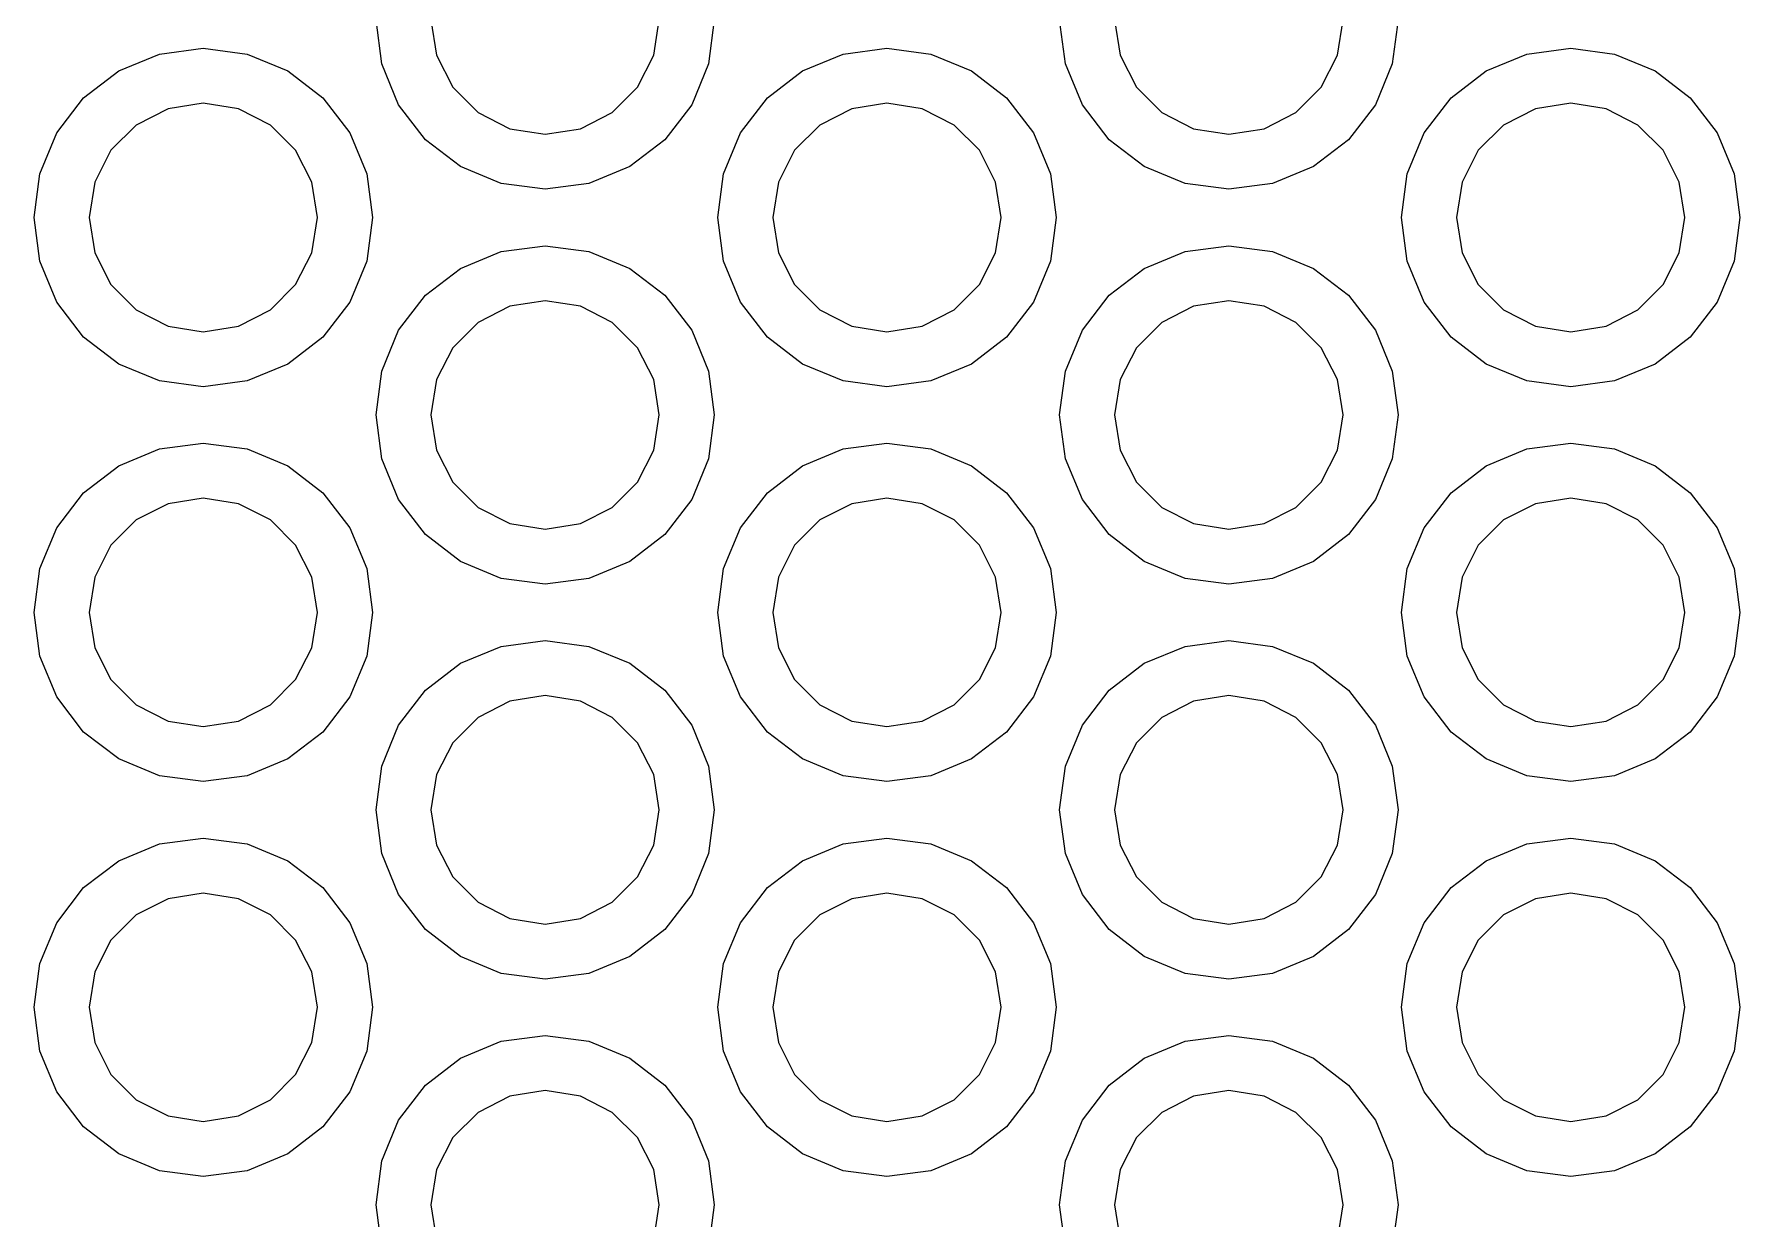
# Model space of a CAD drawing. Extents: x 0 to 6.5, y -7.51 to 0.
# Drawn here: x 2.8922 to 3.1304, y -6.0146 to -5.8492 of the extents above; entities that cross this region are included whole.
import ezdxf

# ---------------------------------------------------------------- set-up
doc = ezdxf.new("R2010")
doc.units = 0
doc.header["$MEASUREMENT"] = 0
doc.layers.add('BLACK', color=7, linetype='CONTINUOUS')

msp = doc.modelspace()

# ---------------------------------------------------------------- linework, layer by layer
at = {"layer": 'BLACK', "linetype": 'CONTINUOUS'}
for p, q in [((2.94078, -5.85338), (2.93998, -5.84726)), ((2.94765, -5.84726), (2.94843, -5.85219)), ((2.97876, -5.85219), (2.97954, -5.84726)), ((2.98722, -5.84726), (2.98642, -5.85338)), ((3.03625, -5.85338), (3.03544, -5.84726)), ((3.04312, -5.84726), (3.0439, -5.85219)), ((3.07423, -5.85219), (3.07501, -5.84726)), ((3.08269, -5.84726), (3.08188, -5.85338)), ((2.90405, -5.85437), (2.90975, -5.85201)), ((2.90975, -5.85201), (2.91586, -5.8512)), ((2.91586, -5.8512), (2.92198, -5.85201)), ((2.92198, -5.85201), (2.92768, -5.85437)), ((2.99952, -5.85437), (3.00522, -5.85201)), ((3.00522, -5.85201), (3.01133, -5.8512)), ((3.01133, -5.8512), (3.01745, -5.85201)), ((3.01745, -5.85201), (3.02314, -5.85437)), ((3.09499, -5.85437), (3.10069, -5.85201)), ((3.10069, -5.85201), (3.1068, -5.8512)), ((3.1068, -5.8512), (3.11291, -5.85201)), ((3.11291, -5.85201), (3.11861, -5.85437)), ((2.89916, -5.85812), (2.90405, -5.85437)), ((2.92768, -5.85437), (2.93257, -5.85812)), ((2.94314, -5.85908), (2.94078, -5.85338)), ((2.94843, -5.85219), (2.9507, -5.85664)), ((2.9765, -5.85664), (2.97876, -5.85219)), ((2.98642, -5.85338), (2.98406, -5.85908)), ((2.99463, -5.85812), (2.99952, -5.85437)), ((3.02314, -5.85437), (3.02803, -5.85812)), ((3.03861, -5.85908), (3.03625, -5.85338)), ((3.0439, -5.85219), (3.04617, -5.85664)), ((3.07196, -5.85664), (3.07423, -5.85219)), ((3.08188, -5.85338), (3.07952, -5.85908)), ((3.0901, -5.85812), (3.09499, -5.85437)), ((3.11861, -5.85437), (3.1235, -5.85812)), ((2.9507, -5.85664), (2.95423, -5.86016)), ((2.97297, -5.86016), (2.9765, -5.85664)), ((3.04617, -5.85664), (3.04969, -5.86016)), ((3.06844, -5.86016), (3.07196, -5.85664)), ((2.89541, -5.86301), (2.89916, -5.85812)), ((2.91586, -5.85888), (2.91094, -5.85966)), ((2.92079, -5.85966), (2.91586, -5.85888)), ((2.93257, -5.85812), (2.93632, -5.86301)), ((2.94689, -5.86397), (2.94314, -5.85908)), ((2.98406, -5.85908), (2.9803, -5.86397)), ((2.99087, -5.86301), (2.99463, -5.85812)), ((3.01133, -5.85888), (3.0064, -5.85966)), ((3.01626, -5.85966), (3.01133, -5.85888)), ((3.02803, -5.85812), (3.03179, -5.86301)), ((3.04236, -5.86397), (3.03861, -5.85908)), ((3.07952, -5.85908), (3.07577, -5.86397)), ((3.08634, -5.86301), (3.0901, -5.85812)), ((3.1068, -5.85888), (3.10187, -5.85966)), ((3.11173, -5.85966), (3.1068, -5.85888)), ((3.1235, -5.85812), (3.12726, -5.86301)), ((2.91094, -5.85966), (2.90649, -5.86192)), ((2.92524, -5.86192), (2.92079, -5.85966)), ((2.95423, -5.86016), (2.95867, -5.86243)), ((2.96853, -5.86243), (2.97297, -5.86016)), ((3.0064, -5.85966), (3.00196, -5.86192)), ((3.0207, -5.86192), (3.01626, -5.85966)), ((3.04969, -5.86016), (3.05414, -5.86243)), ((3.06399, -5.86243), (3.06844, -5.86016)), ((3.10187, -5.85966), (3.09743, -5.86192)), ((3.11617, -5.86192), (3.11173, -5.85966)), ((2.89305, -5.86871), (2.89541, -5.86301)), ((2.90649, -5.86192), (2.90296, -5.86545)), ((2.92876, -5.86545), (2.92524, -5.86192)), ((2.93632, -5.86301), (2.93868, -5.86871)), ((2.95867, -5.86243), (2.9636, -5.86321)), ((2.9636, -5.86321), (2.96853, -5.86243)), ((2.98851, -5.86871), (2.99087, -5.86301)), ((3.00196, -5.86192), (2.99843, -5.86545)), ((3.02423, -5.86545), (3.0207, -5.86192)), ((3.03179, -5.86301), (3.03415, -5.86871)), ((3.05414, -5.86243), (3.05907, -5.86321)), ((3.05907, -5.86321), (3.06399, -5.86243)), ((3.08398, -5.86871), (3.08634, -5.86301)), ((3.09743, -5.86192), (3.0939, -5.86545)), ((3.1197, -5.86545), (3.11617, -5.86192)), ((3.12726, -5.86301), (3.12962, -5.86871)), ((2.90296, -5.86545), (2.9007, -5.8699)), ((2.93103, -5.8699), (2.92876, -5.86545)), ((2.95179, -5.86772), (2.94689, -5.86397)), ((2.9803, -5.86397), (2.97541, -5.86772)), ((2.99843, -5.86545), (2.99617, -5.8699)), ((3.0265, -5.8699), (3.02423, -5.86545)), ((3.04725, -5.86772), (3.04236, -5.86397)), ((3.07577, -5.86397), (3.07088, -5.86772)), ((3.0939, -5.86545), (3.09163, -5.8699)), ((3.12196, -5.8699), (3.1197, -5.86545)), ((2.89224, -5.87482), (2.89305, -5.86871)), ((2.93868, -5.86871), (2.93949, -5.87482)), ((2.95748, -5.87008), (2.95179, -5.86772)), ((2.97541, -5.86772), (2.96971, -5.87008)), ((2.98771, -5.87482), (2.98851, -5.86871)), ((3.03415, -5.86871), (3.03495, -5.87482)), ((3.05295, -5.87008), (3.04725, -5.86772)), ((3.07088, -5.86772), (3.06518, -5.87008)), ((3.08318, -5.87482), (3.08398, -5.86871)), ((3.12962, -5.86871), (3.13042, -5.87482)), ((2.9007, -5.8699), (2.89992, -5.87482)), ((2.93181, -5.87482), (2.93103, -5.8699)), ((2.9636, -5.87089), (2.95748, -5.87008)), ((2.96971, -5.87008), (2.9636, -5.87089)), ((2.99617, -5.8699), (2.99539, -5.87482)), ((3.02728, -5.87482), (3.0265, -5.8699)), ((3.05907, -5.87089), (3.05295, -5.87008)), ((3.06518, -5.87008), (3.05907, -5.87089)), ((3.09163, -5.8699), (3.09085, -5.87482)), ((3.12274, -5.87482), (3.12196, -5.8699)), ((2.89305, -5.88094), (2.89224, -5.87482)), ((2.89992, -5.87482), (2.9007, -5.87975)), ((2.93103, -5.87975), (2.93181, -5.87482)), ((2.93949, -5.87482), (2.93868, -5.88094)), ((2.98851, -5.88094), (2.98771, -5.87482)), ((2.99539, -5.87482), (2.99617, -5.87975)), ((3.0265, -5.87975), (3.02728, -5.87482)), ((3.03495, -5.87482), (3.03415, -5.88094)), ((3.08398, -5.88094), (3.08318, -5.87482)), ((3.09085, -5.87482), (3.09163, -5.87975)), ((3.12196, -5.87975), (3.12274, -5.87482)), ((3.13042, -5.87482), (3.12962, -5.88094)), ((2.9007, -5.87975), (2.90296, -5.8842)), ((2.92876, -5.8842), (2.93103, -5.87975)), ((2.95179, -5.88193), (2.95748, -5.87957)), ((2.95748, -5.87957), (2.9636, -5.87876)), ((2.9636, -5.87876), (2.96971, -5.87957)), ((2.96971, -5.87957), (2.97541, -5.88193)), ((2.99617, -5.87975), (2.99843, -5.8842)), ((3.02423, -5.8842), (3.0265, -5.87975)), ((3.04725, -5.88193), (3.05295, -5.87957)), ((3.05295, -5.87957), (3.05907, -5.87876)), ((3.05907, -5.87876), (3.06518, -5.87957)), ((3.06518, -5.87957), (3.07088, -5.88193)), ((3.09163, -5.87975), (3.0939, -5.8842)), ((3.1197, -5.8842), (3.12196, -5.87975)), ((2.89541, -5.88664), (2.89305, -5.88094)), ((2.93868, -5.88094), (2.93632, -5.88664)), ((2.94689, -5.88568), (2.95179, -5.88193)), ((2.97541, -5.88193), (2.9803, -5.88568)), ((2.99087, -5.88664), (2.98851, -5.88094)), ((3.03415, -5.88094), (3.03179, -5.88664)), ((3.04236, -5.88568), (3.04725, -5.88193)), ((3.07088, -5.88193), (3.07577, -5.88568)), ((3.08634, -5.88664), (3.08398, -5.88094)), ((3.12962, -5.88094), (3.12726, -5.88664)), ((2.90296, -5.8842), (2.90649, -5.88772)), ((2.92524, -5.88772), (2.92876, -5.8842)), ((2.99843, -5.8842), (3.00196, -5.88772)), ((3.0207, -5.88772), (3.02423, -5.8842)), ((3.0939, -5.8842), (3.09743, -5.88772)), ((3.11617, -5.88772), (3.1197, -5.8842)), ((2.89916, -5.89153), (2.89541, -5.88664)), ((2.90649, -5.88772), (2.91094, -5.88999)), ((2.92079, -5.88999), (2.92524, -5.88772)), ((2.93632, -5.88664), (2.93257, -5.89153)), ((2.94314, -5.89057), (2.94689, -5.88568)), ((2.95867, -5.88722), (2.95423, -5.88948)), ((2.9636, -5.88644), (2.95867, -5.88722)), ((2.96853, -5.88722), (2.9636, -5.88644)), ((2.97297, -5.88948), (2.96853, -5.88722)), ((2.9803, -5.88568), (2.98406, -5.89057)), ((2.99463, -5.89153), (2.99087, -5.88664)), ((3.00196, -5.88772), (3.0064, -5.88999)), ((3.01626, -5.88999), (3.0207, -5.88772)), ((3.03179, -5.88664), (3.02803, -5.89153)), ((3.03861, -5.89057), (3.04236, -5.88568)), ((3.05414, -5.88722), (3.04969, -5.88948)), ((3.05907, -5.88644), (3.05414, -5.88722)), ((3.06399, -5.88722), (3.05907, -5.88644)), ((3.06844, -5.88948), (3.06399, -5.88722)), ((3.07577, -5.88568), (3.07952, -5.89057)), ((3.0901, -5.89153), (3.08634, -5.88664)), ((3.09743, -5.88772), (3.10187, -5.88999)), ((3.11173, -5.88999), (3.11617, -5.88772)), ((3.12726, -5.88664), (3.1235, -5.89153)), ((2.91094, -5.88999), (2.91586, -5.89077)), ((2.91586, -5.89077), (2.92079, -5.88999)), ((2.95423, -5.88948), (2.9507, -5.89301)), ((2.9765, -5.89301), (2.97297, -5.88948)), ((3.0064, -5.88999), (3.01133, -5.89077)), ((3.01133, -5.89077), (3.01626, -5.88999)), ((3.04969, -5.88948), (3.04617, -5.89301)), ((3.07196, -5.89301), (3.06844, -5.88948)), ((3.10187, -5.88999), (3.1068, -5.89077)), ((3.1068, -5.89077), (3.11173, -5.88999)), ((2.90405, -5.89528), (2.89916, -5.89153)), ((2.93257, -5.89153), (2.92768, -5.89528)), ((2.94078, -5.89627), (2.94314, -5.89057)), ((2.98406, -5.89057), (2.98642, -5.89627)), ((2.99952, -5.89528), (2.99463, -5.89153)), ((3.02803, -5.89153), (3.02314, -5.89528)), ((3.03625, -5.89627), (3.03861, -5.89057)), ((3.07952, -5.89057), (3.08188, -5.89627)), ((3.09499, -5.89528), (3.0901, -5.89153)), ((3.1235, -5.89153), (3.11861, -5.89528)), ((2.9507, -5.89301), (2.94843, -5.89746)), ((2.97876, -5.89746), (2.9765, -5.89301)), ((3.04617, -5.89301), (3.0439, -5.89746)), ((3.07423, -5.89746), (3.07196, -5.89301)), ((2.90975, -5.89764), (2.90405, -5.89528)), ((2.92768, -5.89528), (2.92198, -5.89764)), ((2.93998, -5.90238), (2.94078, -5.89627)), ((2.98642, -5.89627), (2.98722, -5.90238)), ((3.00522, -5.89764), (2.99952, -5.89528)), ((3.02314, -5.89528), (3.01745, -5.89764)), ((3.03544, -5.90238), (3.03625, -5.89627)), ((3.08188, -5.89627), (3.08269, -5.90238)), ((3.10069, -5.89764), (3.09499, -5.89528)), ((3.11861, -5.89528), (3.11291, -5.89764)), ((2.91586, -5.89845), (2.90975, -5.89764)), ((2.92198, -5.89764), (2.91586, -5.89845)), ((2.94843, -5.89746), (2.94765, -5.90238)), ((2.97954, -5.90238), (2.97876, -5.89746)), ((3.01133, -5.89845), (3.00522, -5.89764)), ((3.01745, -5.89764), (3.01133, -5.89845)), ((3.0439, -5.89746), (3.04312, -5.90238)), ((3.07501, -5.90238), (3.07423, -5.89746)), ((3.1068, -5.89845), (3.10069, -5.89764)), ((3.11291, -5.89764), (3.1068, -5.89845)), ((2.94078, -5.9085), (2.93998, -5.90238)), ((2.94765, -5.90238), (2.94843, -5.90731)), ((2.97876, -5.90731), (2.97954, -5.90238)), ((2.98722, -5.90238), (2.98642, -5.9085)), ((3.03625, -5.9085), (3.03544, -5.90238)), ((3.04312, -5.90238), (3.0439, -5.90731)), ((3.07423, -5.90731), (3.07501, -5.90238)), ((3.08269, -5.90238), (3.08188, -5.9085)), ((2.90975, -5.90712), (2.91586, -5.90632)), ((2.91586, -5.90632), (2.92198, -5.90712)), ((3.00522, -5.90712), (3.01133, -5.90632)), ((3.01133, -5.90632), (3.01745, -5.90712)), ((3.10069, -5.90712), (3.1068, -5.90632)), ((3.1068, -5.90632), (3.11291, -5.90712)), ((2.90405, -5.90948), (2.90975, -5.90712)), ((2.92198, -5.90712), (2.92768, -5.90948)), ((2.94314, -5.91419), (2.94078, -5.9085)), ((2.94843, -5.90731), (2.9507, -5.91175)), ((2.9765, -5.91175), (2.97876, -5.90731)), ((2.98642, -5.9085), (2.98406, -5.91419)), ((2.99952, -5.90948), (3.00522, -5.90712)), ((3.01745, -5.90712), (3.02314, -5.90948)), ((3.03861, -5.91419), (3.03625, -5.9085)), ((3.0439, -5.90731), (3.04617, -5.91175)), ((3.07196, -5.91175), (3.07423, -5.90731)), ((3.08188, -5.9085), (3.07952, -5.91419)), ((3.09499, -5.90948), (3.10069, -5.90712)), ((3.11291, -5.90712), (3.11861, -5.90948)), ((2.89916, -5.91324), (2.90405, -5.90948)), ((2.92768, -5.90948), (2.93257, -5.91324)), ((2.99463, -5.91324), (2.99952, -5.90948)), ((3.02314, -5.90948), (3.02803, -5.91324)), ((3.0901, -5.91324), (3.09499, -5.90948)), ((3.11861, -5.90948), (3.1235, -5.91324)), ((2.89541, -5.91813), (2.89916, -5.91324)), ((2.93257, -5.91324), (2.93632, -5.91813)), ((2.9507, -5.91175), (2.95423, -5.91528)), ((2.97297, -5.91528), (2.9765, -5.91175)), ((2.99087, -5.91813), (2.99463, -5.91324)), ((3.02803, -5.91324), (3.03179, -5.91813)), ((3.04617, -5.91175), (3.04969, -5.91528)), ((3.06844, -5.91528), (3.07196, -5.91175)), ((3.08634, -5.91813), (3.0901, -5.91324)), ((3.1235, -5.91324), (3.12726, -5.91813)), ((2.91094, -5.91478), (2.90649, -5.91704)), ((2.91586, -5.914), (2.91094, -5.91478)), ((2.92079, -5.91478), (2.91586, -5.914)), ((2.92524, -5.91704), (2.92079, -5.91478)), ((2.94689, -5.91909), (2.94314, -5.91419)), ((2.95423, -5.91528), (2.95867, -5.91755)), ((2.96853, -5.91755), (2.97297, -5.91528)), ((2.98406, -5.91419), (2.9803, -5.91909)), ((3.0064, -5.91478), (3.00196, -5.91704)), ((3.01133, -5.914), (3.0064, -5.91478)), ((3.01626, -5.91478), (3.01133, -5.914)), ((3.0207, -5.91704), (3.01626, -5.91478)), ((3.04236, -5.91909), (3.03861, -5.91419)), ((3.04969, -5.91528), (3.05414, -5.91755)), ((3.06399, -5.91755), (3.06844, -5.91528)), ((3.07952, -5.91419), (3.07577, -5.91909)), ((3.10187, -5.91478), (3.09743, -5.91704)), ((3.1068, -5.914), (3.10187, -5.91478)), ((3.11173, -5.91478), (3.1068, -5.914)), ((3.11617, -5.91704), (3.11173, -5.91478)), ((2.89305, -5.92383), (2.89541, -5.91813)), ((2.90649, -5.91704), (2.90296, -5.92057)), ((2.92876, -5.92057), (2.92524, -5.91704)), ((2.93632, -5.91813), (2.93868, -5.92383)), ((2.95867, -5.91755), (2.9636, -5.91833)), ((2.9636, -5.91833), (2.96853, -5.91755)), ((2.98851, -5.92383), (2.99087, -5.91813)), ((3.00196, -5.91704), (2.99843, -5.92057)), ((3.02423, -5.92057), (3.0207, -5.91704)), ((3.03179, -5.91813), (3.03415, -5.92383)), ((3.05414, -5.91755), (3.05907, -5.91833)), ((3.05907, -5.91833), (3.06399, -5.91755)), ((3.08398, -5.92383), (3.08634, -5.91813)), ((3.09743, -5.91704), (3.0939, -5.92057)), ((3.1197, -5.92057), (3.11617, -5.91704)), ((3.12726, -5.91813), (3.12962, -5.92383)), ((2.90296, -5.92057), (2.9007, -5.92502)), ((2.93103, -5.92502), (2.92876, -5.92057)), ((2.95179, -5.92284), (2.94689, -5.91909)), ((2.9803, -5.91909), (2.97541, -5.92284)), ((2.99843, -5.92057), (2.99617, -5.92502)), ((3.0265, -5.92502), (3.02423, -5.92057)), ((3.04725, -5.92284), (3.04236, -5.91909)), ((3.07577, -5.91909), (3.07088, -5.92284)), ((3.0939, -5.92057), (3.09163, -5.92502)), ((3.12196, -5.92502), (3.1197, -5.92057)), ((2.95748, -5.9252), (2.95179, -5.92284)), ((2.97541, -5.92284), (2.96971, -5.9252)), ((3.05295, -5.9252), (3.04725, -5.92284)), ((3.07088, -5.92284), (3.06518, -5.9252)), ((2.89224, -5.92994), (2.89305, -5.92383)), ((2.9007, -5.92502), (2.89992, -5.92994)), ((2.93181, -5.92994), (2.93103, -5.92502)), ((2.93868, -5.92383), (2.93949, -5.92994)), ((2.9636, -5.92601), (2.95748, -5.9252)), ((2.96971, -5.9252), (2.9636, -5.92601)), ((2.98771, -5.92994), (2.98851, -5.92383)), ((2.99617, -5.92502), (2.99539, -5.92994)), ((3.02728, -5.92994), (3.0265, -5.92502)), ((3.03415, -5.92383), (3.03495, -5.92994)), ((3.05907, -5.92601), (3.05295, -5.9252)), ((3.06518, -5.9252), (3.05907, -5.92601)), ((3.08318, -5.92994), (3.08398, -5.92383)), ((3.09163, -5.92502), (3.09085, -5.92994)), ((3.12274, -5.92994), (3.12196, -5.92502)), ((3.12962, -5.92383), (3.13042, -5.92994)), ((2.89305, -5.93606), (2.89224, -5.92994)), ((2.89992, -5.92994), (2.9007, -5.93487)), ((2.93103, -5.93487), (2.93181, -5.92994)), ((2.93949, -5.92994), (2.93868, -5.93606)), ((2.98851, -5.93606), (2.98771, -5.92994)), ((2.99539, -5.92994), (2.99617, -5.93487)), ((3.0265, -5.93487), (3.02728, -5.92994)), ((3.03495, -5.92994), (3.03415, -5.93606)), ((3.08398, -5.93606), (3.08318, -5.92994)), ((3.09085, -5.92994), (3.09163, -5.93487)), ((3.12196, -5.93487), (3.12274, -5.92994)), ((3.13042, -5.92994), (3.12962, -5.93606)), ((2.9007, -5.93487), (2.90296, -5.93931)), ((2.92876, -5.93931), (2.93103, -5.93487)), ((2.95179, -5.93704), (2.95748, -5.93468)), ((2.95748, -5.93468), (2.9636, -5.93388)), ((2.9636, -5.93388), (2.96971, -5.93468)), ((2.96971, -5.93468), (2.97541, -5.93704)), ((2.99617, -5.93487), (2.99843, -5.93931)), ((3.02423, -5.93931), (3.0265, -5.93487)), ((3.04725, -5.93704), (3.05295, -5.93468)), ((3.05295, -5.93468), (3.05907, -5.93388)), ((3.05907, -5.93388), (3.06518, -5.93468)), ((3.06518, -5.93468), (3.07088, -5.93704)), ((3.09163, -5.93487), (3.0939, -5.93931)), ((3.1197, -5.93931), (3.12196, -5.93487)), ((2.89541, -5.94175), (2.89305, -5.93606)), ((2.93868, -5.93606), (2.93632, -5.94175)), ((2.94689, -5.9408), (2.95179, -5.93704)), ((2.97541, -5.93704), (2.9803, -5.9408)), ((2.99087, -5.94175), (2.98851, -5.93606)), ((3.03415, -5.93606), (3.03179, -5.94175)), ((3.04236, -5.9408), (3.04725, -5.93704)), ((3.07088, -5.93704), (3.07577, -5.9408)), ((3.08634, -5.94175), (3.08398, -5.93606)), ((3.12962, -5.93606), (3.12726, -5.94175)), ((2.90296, -5.93931), (2.90649, -5.94284)), ((2.92524, -5.94284), (2.92876, -5.93931)), ((2.99843, -5.93931), (3.00196, -5.94284)), ((3.0207, -5.94284), (3.02423, -5.93931)), ((3.0939, -5.93931), (3.09743, -5.94284)), ((3.11617, -5.94284), (3.1197, -5.93931)), ((2.89916, -5.94665), (2.89541, -5.94175)), ((2.93632, -5.94175), (2.93257, -5.94665)), ((2.94314, -5.94569), (2.94689, -5.9408)), ((2.95867, -5.94234), (2.95423, -5.9446)), ((2.9636, -5.94156), (2.95867, -5.94234)), ((2.96853, -5.94234), (2.9636, -5.94156)), ((2.97297, -5.9446), (2.96853, -5.94234)), ((2.9803, -5.9408), (2.98406, -5.94569)), ((2.99463, -5.94665), (2.99087, -5.94175)), ((3.03179, -5.94175), (3.02803, -5.94665)), ((3.03861, -5.94569), (3.04236, -5.9408)), ((3.05414, -5.94234), (3.04969, -5.9446)), ((3.05907, -5.94156), (3.05414, -5.94234)), ((3.06399, -5.94234), (3.05907, -5.94156)), ((3.06844, -5.9446), (3.06399, -5.94234)), ((3.07577, -5.9408), (3.07952, -5.94569)), ((3.0901, -5.94665), (3.08634, -5.94175)), ((3.12726, -5.94175), (3.1235, -5.94665)), ((2.90649, -5.94284), (2.91094, -5.94511)), ((2.92079, -5.94511), (2.92524, -5.94284)), ((2.95423, -5.9446), (2.9507, -5.94813)), ((2.9765, -5.94813), (2.97297, -5.9446)), ((3.00196, -5.94284), (3.0064, -5.94511)), ((3.01626, -5.94511), (3.0207, -5.94284)), ((3.04969, -5.9446), (3.04617, -5.94813)), ((3.07196, -5.94813), (3.06844, -5.9446)), ((3.09743, -5.94284), (3.10187, -5.94511)), ((3.11173, -5.94511), (3.11617, -5.94284)), ((2.90405, -5.9504), (2.89916, -5.94665)), ((2.91094, -5.94511), (2.91586, -5.94589)), ((2.91586, -5.94589), (2.92079, -5.94511)), ((2.93257, -5.94665), (2.92768, -5.9504)), ((2.94078, -5.95139), (2.94314, -5.94569)), ((2.98406, -5.94569), (2.98642, -5.95139)), ((2.99952, -5.9504), (2.99463, -5.94665)), ((3.0064, -5.94511), (3.01133, -5.94589)), ((3.01133, -5.94589), (3.01626, -5.94511)), ((3.02803, -5.94665), (3.02314, -5.9504)), ((3.03625, -5.95139), (3.03861, -5.94569)), ((3.07952, -5.94569), (3.08188, -5.95139)), ((3.09499, -5.9504), (3.0901, -5.94665)), ((3.10187, -5.94511), (3.1068, -5.94589)), ((3.1068, -5.94589), (3.11173, -5.94511)), ((3.1235, -5.94665), (3.11861, -5.9504)), ((2.9507, -5.94813), (2.94843, -5.95257)), ((2.97876, -5.95257), (2.9765, -5.94813)), ((3.04617, -5.94813), (3.0439, -5.95257)), ((3.07423, -5.95257), (3.07196, -5.94813)), ((2.90975, -5.95276), (2.90405, -5.9504)), ((2.92768, -5.9504), (2.92198, -5.95276)), ((2.93998, -5.9575), (2.94078, -5.95139)), ((2.98642, -5.95139), (2.98722, -5.9575)), ((3.00522, -5.95276), (2.99952, -5.9504)), ((3.02314, -5.9504), (3.01745, -5.95276)), ((3.03544, -5.9575), (3.03625, -5.95139)), ((3.08188, -5.95139), (3.08269, -5.9575)), ((3.10069, -5.95276), (3.09499, -5.9504)), ((3.11861, -5.9504), (3.11291, -5.95276)), ((2.91586, -5.95356), (2.90975, -5.95276)), ((2.92198, -5.95276), (2.91586, -5.95356)), ((2.94843, -5.95257), (2.94765, -5.9575)), ((2.97954, -5.9575), (2.97876, -5.95257)), ((3.01133, -5.95356), (3.00522, -5.95276)), ((3.01745, -5.95276), (3.01133, -5.95356)), ((3.0439, -5.95257), (3.04312, -5.9575)), ((3.07501, -5.9575), (3.07423, -5.95257)), ((3.1068, -5.95356), (3.10069, -5.95276)), ((3.11291, -5.95276), (3.1068, -5.95356)), ((2.94078, -5.96361), (2.93998, -5.9575)), ((2.94765, -5.9575), (2.94843, -5.96243)), ((2.97876, -5.96243), (2.97954, -5.9575)), ((2.98722, -5.9575), (2.98642, -5.96361)), ((3.03625, -5.96361), (3.03544, -5.9575)), ((3.04312, -5.9575), (3.0439, -5.96243)), ((3.07423, -5.96243), (3.07501, -5.9575)), ((3.08269, -5.9575), (3.08188, -5.96361)), ((2.90975, -5.96224), (2.91586, -5.96144)), ((2.91586, -5.96144), (2.92198, -5.96224)), ((3.00522, -5.96224), (3.01133, -5.96144)), ((3.01133, -5.96144), (3.01745, -5.96224)), ((3.10069, -5.96224), (3.1068, -5.96144)), ((3.1068, -5.96144), (3.11291, -5.96224)), ((2.90405, -5.9646), (2.90975, -5.96224)), ((2.92198, -5.96224), (2.92768, -5.9646)), ((2.94314, -5.96931), (2.94078, -5.96361)), ((2.94843, -5.96243), (2.9507, -5.96687)), ((2.9765, -5.96687), (2.97876, -5.96243)), ((2.98642, -5.96361), (2.98406, -5.96931)), ((2.99952, -5.9646), (3.00522, -5.96224)), ((3.01745, -5.96224), (3.02314, -5.9646)), ((3.03861, -5.96931), (3.03625, -5.96361)), ((3.0439, -5.96243), (3.04617, -5.96687)), ((3.07196, -5.96687), (3.07423, -5.96243)), ((3.08188, -5.96361), (3.07952, -5.96931)), ((3.09499, -5.9646), (3.10069, -5.96224)), ((3.11291, -5.96224), (3.11861, -5.9646)), ((2.89916, -5.96836), (2.90405, -5.9646)), ((2.92768, -5.9646), (2.93257, -5.96836)), ((2.99463, -5.96836), (2.99952, -5.9646)), ((3.02314, -5.9646), (3.02803, -5.96836)), ((3.0901, -5.96836), (3.09499, -5.9646)), ((3.11861, -5.9646), (3.1235, -5.96836)), ((2.89541, -5.97325), (2.89916, -5.96836)), ((2.93257, -5.96836), (2.93632, -5.97325)), ((2.9507, -5.96687), (2.95423, -5.9704)), ((2.97297, -5.9704), (2.9765, -5.96687)), ((2.99087, -5.97325), (2.99463, -5.96836)), ((3.02803, -5.96836), (3.03179, -5.97325)), ((3.04617, -5.96687), (3.04969, -5.9704)), ((3.06844, -5.9704), (3.07196, -5.96687)), ((3.08634, -5.97325), (3.0901, -5.96836)), ((3.1235, -5.96836), (3.12726, -5.97325)), ((2.91094, -5.9699), (2.90649, -5.97216)), ((2.91586, -5.96912), (2.91094, -5.9699)), ((2.92079, -5.9699), (2.91586, -5.96912)), ((2.92524, -5.97216), (2.92079, -5.9699)), ((2.94689, -5.9742), (2.94314, -5.96931)), ((2.95423, -5.9704), (2.95867, -5.97267)), ((2.96853, -5.97267), (2.97297, -5.9704)), ((2.98406, -5.96931), (2.9803, -5.9742)), ((3.0064, -5.9699), (3.00196, -5.97216)), ((3.01133, -5.96912), (3.0064, -5.9699)), ((3.01626, -5.9699), (3.01133, -5.96912)), ((3.0207, -5.97216), (3.01626, -5.9699)), ((3.04236, -5.9742), (3.03861, -5.96931)), ((3.04969, -5.9704), (3.05414, -5.97267)), ((3.06399, -5.97267), (3.06844, -5.9704)), ((3.07952, -5.96931), (3.07577, -5.9742)), ((3.10187, -5.9699), (3.09743, -5.97216)), ((3.1068, -5.96912), (3.10187, -5.9699)), ((3.11173, -5.9699), (3.1068, -5.96912)), ((3.11617, -5.97216), (3.11173, -5.9699)), ((2.89305, -5.97895), (2.89541, -5.97325)), ((2.90649, -5.97216), (2.90296, -5.97569)), ((2.92876, -5.97569), (2.92524, -5.97216)), ((2.93632, -5.97325), (2.93868, -5.97895)), ((2.95867, -5.97267), (2.9636, -5.97345)), ((2.9636, -5.97345), (2.96853, -5.97267)), ((2.98851, -5.97895), (2.99087, -5.97325)), ((3.00196, -5.97216), (2.99843, -5.97569)), ((3.02423, -5.97569), (3.0207, -5.97216)), ((3.03179, -5.97325), (3.03415, -5.97895)), ((3.05414, -5.97267), (3.05907, -5.97345)), ((3.05907, -5.97345), (3.06399, -5.97267)), ((3.08398, -5.97895), (3.08634, -5.97325)), ((3.09743, -5.97216), (3.0939, -5.97569)), ((3.1197, -5.97569), (3.11617, -5.97216)), ((3.12726, -5.97325), (3.12962, -5.97895)), ((2.90296, -5.97569), (2.9007, -5.98013)), ((2.93103, -5.98013), (2.92876, -5.97569)), ((2.95179, -5.97796), (2.94689, -5.9742)), ((2.9803, -5.9742), (2.97541, -5.97796)), ((2.99843, -5.97569), (2.99617, -5.98013)), ((3.0265, -5.98013), (3.02423, -5.97569)), ((3.04725, -5.97796), (3.04236, -5.9742)), ((3.07577, -5.9742), (3.07088, -5.97796)), ((3.0939, -5.97569), (3.09163, -5.98013)), ((3.12196, -5.98013), (3.1197, -5.97569)), ((2.95748, -5.98032), (2.95179, -5.97796)), ((2.97541, -5.97796), (2.96971, -5.98032)), ((3.05295, -5.98032), (3.04725, -5.97796)), ((3.07088, -5.97796), (3.06518, -5.98032)), ((2.89224, -5.98506), (2.89305, -5.97895)), ((2.9007, -5.98013), (2.89992, -5.98506)), ((2.93181, -5.98506), (2.93103, -5.98013)), ((2.93868, -5.97895), (2.93949, -5.98506)), ((2.9636, -5.98112), (2.95748, -5.98032)), ((2.96971, -5.98032), (2.9636, -5.98112)), ((2.98771, -5.98506), (2.98851, -5.97895)), ((2.99617, -5.98013), (2.99539, -5.98506)), ((3.02728, -5.98506), (3.0265, -5.98013)), ((3.03415, -5.97895), (3.03495, -5.98506)), ((3.05907, -5.98112), (3.05295, -5.98032)), ((3.06518, -5.98032), (3.05907, -5.98112)), ((3.08318, -5.98506), (3.08398, -5.97895)), ((3.09163, -5.98013), (3.09085, -5.98506)), ((3.12274, -5.98506), (3.12196, -5.98013)), ((3.12962, -5.97895), (3.13042, -5.98506)), ((2.89305, -5.99117), (2.89224, -5.98506)), ((2.89992, -5.98506), (2.9007, -5.98999)), ((2.93103, -5.98999), (2.93181, -5.98506)), ((2.93949, -5.98506), (2.93868, -5.99117)), ((2.98851, -5.99117), (2.98771, -5.98506)), ((2.99539, -5.98506), (2.99617, -5.98999)), ((3.0265, -5.98999), (3.02728, -5.98506)), ((3.03495, -5.98506), (3.03415, -5.99117)), ((3.08398, -5.99117), (3.08318, -5.98506)), ((3.09085, -5.98506), (3.09163, -5.98999)), ((3.12196, -5.98999), (3.12274, -5.98506)), ((3.13042, -5.98506), (3.12962, -5.99117)), ((2.9007, -5.98999), (2.90296, -5.99443)), ((2.92876, -5.99443), (2.93103, -5.98999)), ((2.95179, -5.99216), (2.95748, -5.9898)), ((2.95748, -5.9898), (2.9636, -5.989)), ((2.9636, -5.989), (2.96971, -5.9898)), ((2.96971, -5.9898), (2.97541, -5.99216)), ((2.99617, -5.98999), (2.99843, -5.99443)), ((3.02423, -5.99443), (3.0265, -5.98999)), ((3.04725, -5.99216), (3.05295, -5.9898)), ((3.05295, -5.9898), (3.05907, -5.989)), ((3.05907, -5.989), (3.06518, -5.9898)), ((3.06518, -5.9898), (3.07088, -5.99216)), ((3.09163, -5.98999), (3.0939, -5.99443)), ((3.1197, -5.99443), (3.12196, -5.98999)), ((2.89541, -5.99687), (2.89305, -5.99117)), ((2.93868, -5.99117), (2.93632, -5.99687)), ((2.94689, -5.99592), (2.95179, -5.99216)), ((2.97541, -5.99216), (2.9803, -5.99592)), ((2.99087, -5.99687), (2.98851, -5.99117)), ((3.03415, -5.99117), (3.03179, -5.99687)), ((3.04236, -5.99592), (3.04725, -5.99216)), ((3.07088, -5.99216), (3.07577, -5.99592)), ((3.08634, -5.99687), (3.08398, -5.99117)), ((3.12962, -5.99117), (3.12726, -5.99687)), ((2.90296, -5.99443), (2.90649, -5.99796)), ((2.92524, -5.99796), (2.92876, -5.99443)), ((2.99843, -5.99443), (3.00196, -5.99796)), ((3.0207, -5.99796), (3.02423, -5.99443)), ((3.0939, -5.99443), (3.09743, -5.99796)), ((3.11617, -5.99796), (3.1197, -5.99443)), ((2.89916, -6.00176), (2.89541, -5.99687)), ((2.93632, -5.99687), (2.93257, -6.00176)), ((2.94314, -6.00081), (2.94689, -5.99592)), ((2.9636, -5.99667), (2.95867, -5.99746)), ((2.96853, -5.99746), (2.9636, -5.99667)), ((2.9803, -5.99592), (2.98406, -6.00081)), ((2.99463, -6.00176), (2.99087, -5.99687)), ((3.03179, -5.99687), (3.02803, -6.00176)), ((3.03861, -6.00081), (3.04236, -5.99592)), ((3.05907, -5.99667), (3.05414, -5.99746)), ((3.06399, -5.99746), (3.05907, -5.99667)), ((3.07577, -5.99592), (3.07952, -6.00081)), ((3.0901, -6.00176), (3.08634, -5.99687)), ((3.12726, -5.99687), (3.1235, -6.00176)), ((2.90649, -5.99796), (2.91094, -6.00022)), ((2.92079, -6.00022), (2.92524, -5.99796)), ((2.95423, -5.99972), (2.9507, -6.00325)), ((2.95867, -5.99746), (2.95423, -5.99972)), ((2.97297, -5.99972), (2.96853, -5.99746)), ((2.9765, -6.00325), (2.97297, -5.99972)), ((3.00196, -5.99796), (3.0064, -6.00022)), ((3.01626, -6.00022), (3.0207, -5.99796)), ((3.04969, -5.99972), (3.04617, -6.00325)), ((3.05414, -5.99746), (3.04969, -5.99972)), ((3.06844, -5.99972), (3.06399, -5.99746)), ((3.07196, -6.00325), (3.06844, -5.99972)), ((3.09743, -5.99796), (3.10187, -6.00022)), ((3.11173, -6.00022), (3.11617, -5.99796)), ((2.90405, -6.00552), (2.89916, -6.00176)), ((2.91094, -6.00022), (2.91586, -6.001)), ((2.91586, -6.001), (2.92079, -6.00022)), ((2.93257, -6.00176), (2.92768, -6.00552)), ((2.94078, -6.00651), (2.94314, -6.00081)), ((2.98406, -6.00081), (2.98642, -6.00651)), ((2.99952, -6.00552), (2.99463, -6.00176)), ((3.0064, -6.00022), (3.01133, -6.001)), ((3.01133, -6.001), (3.01626, -6.00022)), ((3.02803, -6.00176), (3.02314, -6.00552)), ((3.03625, -6.00651), (3.03861, -6.00081)), ((3.07952, -6.00081), (3.08188, -6.00651)), ((3.09499, -6.00552), (3.0901, -6.00176)), ((3.10187, -6.00022), (3.1068, -6.001)), ((3.1068, -6.001), (3.11173, -6.00022)), ((3.1235, -6.00176), (3.11861, -6.00552)), ((2.9507, -6.00325), (2.94843, -6.00769)), ((2.97876, -6.00769), (2.9765, -6.00325)), ((3.04617, -6.00325), (3.0439, -6.00769)), ((3.07423, -6.00769), (3.07196, -6.00325)), ((2.90975, -6.00788), (2.90405, -6.00552)), ((2.92768, -6.00552), (2.92198, -6.00788)), ((2.93998, -6.01262), (2.94078, -6.00651)), ((2.98642, -6.00651), (2.98722, -6.01262)), ((3.00522, -6.00788), (2.99952, -6.00552)), ((3.02314, -6.00552), (3.01745, -6.00788)), ((3.03544, -6.01262), (3.03625, -6.00651)), ((3.08188, -6.00651), (3.08269, -6.01262)), ((3.10069, -6.00788), (3.09499, -6.00552)), ((3.11861, -6.00552), (3.11291, -6.00788)), ((2.91586, -6.00868), (2.90975, -6.00788)), ((2.92198, -6.00788), (2.91586, -6.00868)), ((2.94843, -6.00769), (2.94765, -6.01262)), ((2.97954, -6.01262), (2.97876, -6.00769)), ((3.01133, -6.00868), (3.00522, -6.00788)), ((3.01745, -6.00788), (3.01133, -6.00868)), ((3.0439, -6.00769), (3.04312, -6.01262)), ((3.07501, -6.01262), (3.07423, -6.00769)), ((3.1068, -6.00868), (3.10069, -6.00788)), ((3.11291, -6.00788), (3.1068, -6.00868)), ((2.94078, -6.01873), (2.93998, -6.01262)), ((2.94765, -6.01262), (2.94843, -6.01755)), ((2.97876, -6.01755), (2.97954, -6.01262)), ((2.98722, -6.01262), (2.98642, -6.01873)), ((3.03625, -6.01873), (3.03544, -6.01262)), ((3.04312, -6.01262), (3.0439, -6.01755)), ((3.07423, -6.01755), (3.07501, -6.01262)), ((3.08269, -6.01262), (3.08188, -6.01873))]:
    msp.add_line(p, q, dxfattribs=at)

doc.saveas('drawing.dxf')
